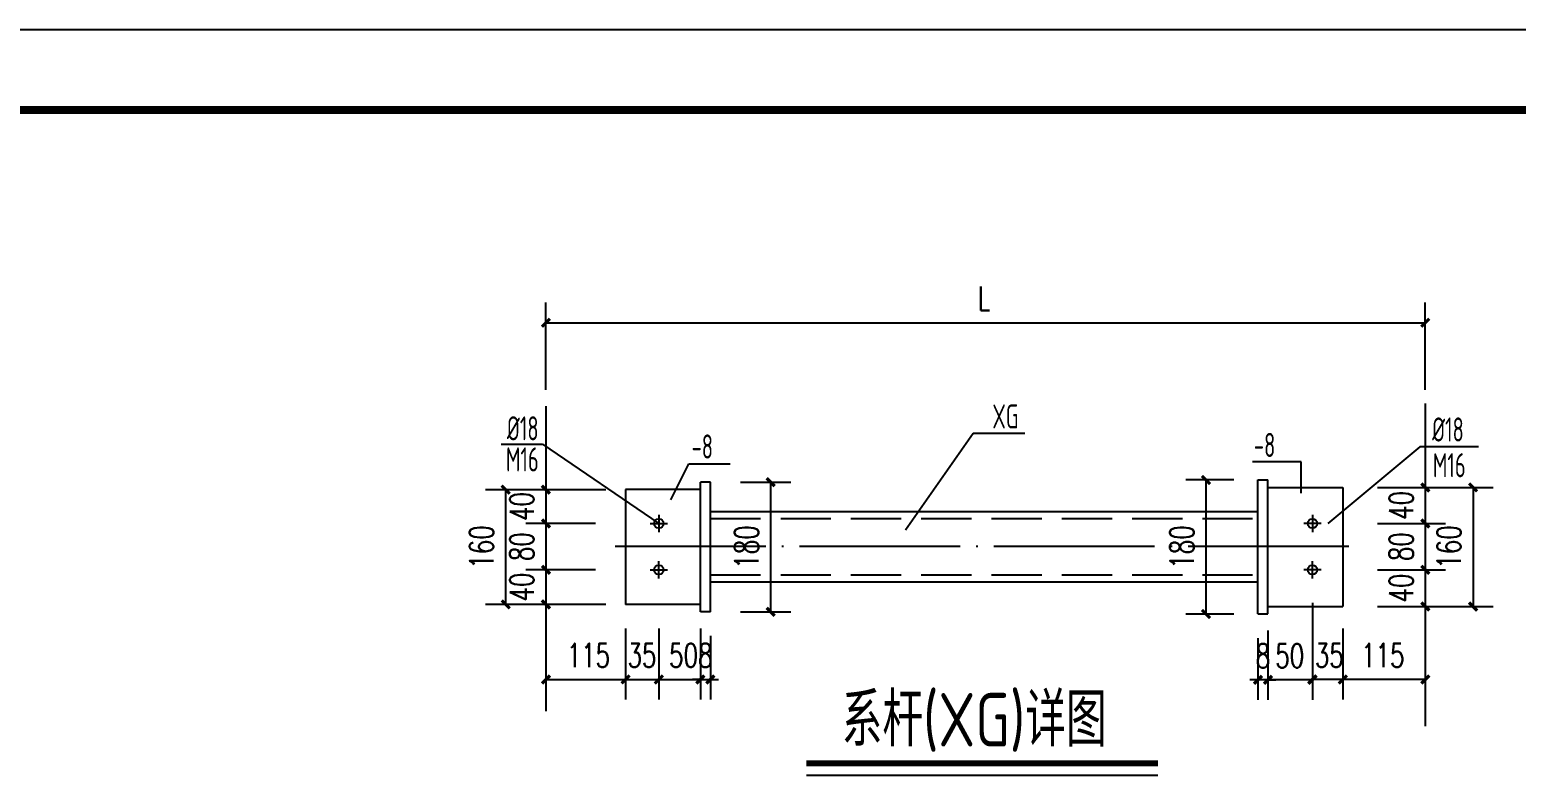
# Model space of a CAD drawing. Extents: x 2025205 to 2402328, y -557483 to 329036.
# Drawn here: x 2134970 to 2162728, y -319531 to -305483 of the extents above; entities that cross this region are included whole.
import ezdxf

# ---------------------------------------------------------------- set-up
doc = ezdxf.new("R2010")
doc.units = 0
doc.header["$LTSCALE"] = 1500
doc.header["$MEASUREMENT"] = 0
doc.linetypes.add('DASH', pattern=[0.35, 0.25, -0.1])
doc.linetypes.add('DOTE', pattern=[2.42, 2, -0.2, 0.02, -0.2])
for name, color, linetype in [('11', 3, 'Continuous'), ('DOTE', 252, 'DOTE'), ('PUB_DIM', 3, 'Continuous'), ('PUB_TITLE', 4, 'Continuous'), ('THICK', 6, 'Continuous'), ('THIN', 7, 'Continuous'), ('TK', 140, 'Continuous'), ('板', 4, 'Continuous')]:
    doc.layers.add(name, color=color, linetype=linetype)
doc.styles.add('_TCH_DIM_T3', font='SIMPLEX.shx', dxfattribs={"width": 0.705882, "bigfont": 'GBCBIG.shx'})
doc.styles.get("Standard").update_dxf_attribs({"font": 'TSSDENG', "width": 0.7, "bigfont": 'TSSDCHN'})
doc.styles.add('TSSD_Label', font='Tssdeng.shx', dxfattribs={"width": 0.7, "bigfont": 'hztxt.shx'})
doc.dimstyles.new('_TCH_ARCH&&150', dxfattribs={"dimtxt": 446.25, "dimasz": 150, "dimexe": 375, "dimexo": 450, "dimgap": 189.375, "dimtad": 1, "dimdec": 0, "dimzin": 0, "dimdsep": 46, "dimtxsty": '_TCH_DIM_T3', "dimblk": 'ARCHTICK', "dimcen": 0.09, "dimclrt": 7, "dimazin": 2, "dimtfac": 1, "dimtdec": 0, "dimtmove": 2, "dimatfit": 0, "dimfxl": 1, "dimtolj": 1, "dimtzin": 0, "dimarcsym": 0})

# ---------------------------------------------------------------- blocks, each defined once
blk = doc.blocks.new('_ArchTick')
at = {"color": 0, "linetype": 'ByBlock', "const_width": 0.4}
blk.add_lwpolyline([(-0.5, -0.5), (0.5, 0.5)], dxfattribs=at)
blk = doc.blocks.new('*D60')
at = {"layer": 'Defpoints', "color": 0, "transparency": 16777216}
for p in [(2161029, -310952), (2144609, -312658), (2161029, -312658)]:
    blk.add_point(p, dxfattribs=at)
at = {"layer": 'PUB_DIM', "color": 0, "lineweight": -2, "transparency": 16777216}
for p, q in [((2144609, -312208), (2144609, -310577)), ((2161029, -312208), (2161029, -310577)), ((2144609, -310952), (2161029, -310952))]:
    blk.add_line(p, q, dxfattribs=at)
at = {"layer": 'PUB_DIM', "color": 0, "lineweight": -2, "transparency": 16777216, "xscale": 150, "yscale": 150, "zscale": 150, "rotation": 180}
blk.add_blockref('_ArchTick', (2144609, -310952), dxfattribs=at)
at = {"layer": 'PUB_DIM', "color": 0, "lineweight": -2, "transparency": 16777216, "xscale": 150, "yscale": 150, "zscale": 150}
blk.add_blockref('_ArchTick', (2161029, -310952), dxfattribs=at)
at = {"layer": 'PUB_DIM', "color": 7, "transparency": 16777216, "insert": (2152792, -310502), "char_height": 446.2, "attachment_point": 5, "style": '_TCH_DIM_T3'}
blk.add_mtext('\\A1;L', dxfattribs=at)
blk = doc.blocks.new('*D61')
at = {"layer": 'Defpoints', "color": 0, "transparency": 16777216}
for p in [(2159687, -314028), (2159688, -314700), (2161029, -314700)]:
    blk.add_point(p, dxfattribs=at)
at = {"layer": 'PUB_DIM', "color": 0, "lineweight": -2, "transparency": 16777216}
for p, q in [((2160137, -314028), (2161404, -314028)), ((2161029, -314028), (2161029, -314700)), ((2160138, -314700), (2161404, -314700))]:
    blk.add_line(p, q, dxfattribs=at)
at = {"layer": 'PUB_DIM', "color": 0, "lineweight": -2, "transparency": 16777216, "xscale": 150, "yscale": 150, "zscale": 150}
for p, rotation in [((2161029, -314028), 90), ((2161029, -314700), 270)]:
    blk.add_blockref('_ArchTick', p, dxfattribs=dict(at, rotation=rotation))
at = {"layer": 'PUB_DIM', "color": 7, "transparency": 16777216, "insert": (2160579, -314364), "char_height": 446.2, "attachment_point": 5, "rotation": 90, "style": '_TCH_DIM_T3'}
blk.add_mtext('\\A1;40', dxfattribs=at)
blk = doc.blocks.new('*D62')
at = {"layer": 'Defpoints', "color": 0, "transparency": 16777216}
for p in [(2159688, -315565), (2159687, -316250), (2161029, -316250)]:
    blk.add_point(p, dxfattribs=at)
at = {"layer": 'PUB_DIM', "color": 0, "lineweight": -2, "transparency": 16777216}
for p, q in [((2160138, -315565), (2161404, -315565)), ((2161029, -315565), (2161029, -316250)), ((2160137, -316250), (2161404, -316250))]:
    blk.add_line(p, q, dxfattribs=at)
at = {"layer": 'PUB_DIM', "color": 0, "lineweight": -2, "transparency": 16777216, "xscale": 150, "yscale": 150, "zscale": 150}
for p, rotation in [((2161029, -315565), 90), ((2161029, -316250), 270)]:
    blk.add_blockref('_ArchTick', p, dxfattribs=dict(at, rotation=rotation))
at = {"layer": 'PUB_DIM', "color": 7, "transparency": 16777216, "insert": (2160579, -315907), "char_height": 446.2, "attachment_point": 5, "rotation": 90, "style": '_TCH_DIM_T3'}
blk.add_mtext('\\A1;40', dxfattribs=at)
blk = doc.blocks.new('*D63')
at = {"layer": 'Defpoints', "color": 0, "transparency": 16777216}
for p in [(2159688, -314700), (2159708, -315565), (2161029, -315565)]:
    blk.add_point(p, dxfattribs=at)
at = {"layer": 'PUB_DIM', "color": 0, "lineweight": -2, "transparency": 16777216}
for p, q in [((2160138, -314700), (2161404, -314700)), ((2161029, -314700), (2161029, -315565)), ((2160158, -315565), (2161404, -315565))]:
    blk.add_line(p, q, dxfattribs=at)
at = {"layer": 'PUB_DIM', "color": 0, "lineweight": -2, "transparency": 16777216, "xscale": 150, "yscale": 150, "zscale": 150}
for p, rotation in [((2161029, -314700), 90), ((2161029, -315565), 270)]:
    blk.add_blockref('_ArchTick', p, dxfattribs=dict(at, rotation=rotation))
at = {"layer": 'PUB_DIM', "color": 7, "transparency": 16777216, "insert": (2160579, -315132), "char_height": 446.2, "attachment_point": 5, "rotation": 90, "style": '_TCH_DIM_T3'}
blk.add_mtext('\\A1;80', dxfattribs=at)
blk = doc.blocks.new('*D64')
at = {"layer": 'Defpoints', "color": 0, "transparency": 16777216}
for p in [(2160220, -314028), (2160220, -316250), (2161922, -316250)]:
    blk.add_point(p, dxfattribs=at)
at = {"layer": 'PUB_DIM', "color": 0, "lineweight": -2, "transparency": 16777216}
for p, q in [((2160670, -314028), (2162297, -314028)), ((2161922, -314028), (2161922, -316250)), ((2160670, -316250), (2162297, -316250))]:
    blk.add_line(p, q, dxfattribs=at)
at = {"layer": 'PUB_DIM', "color": 0, "lineweight": -2, "transparency": 16777216, "xscale": 150, "yscale": 150, "zscale": 150}
for p, rotation in [((2161922, -314028), 90), ((2161922, -316250), 270)]:
    blk.add_blockref('_ArchTick', p, dxfattribs=dict(at, rotation=rotation))
at = {"layer": 'PUB_DIM', "color": 7, "transparency": 16777216, "insert": (2161472, -315139), "char_height": 446.2, "attachment_point": 5, "rotation": 90, "style": '_TCH_DIM_T3'}
blk.add_mtext('\\A1;160', dxfattribs=at)
blk = doc.blocks.new('*D65')
at = {"layer": 'Defpoints', "color": 0, "transparency": 16777216}
for p in [(2157904, -313888), (2156934, -316390), (2157904, -316390)]:
    blk.add_point(p, dxfattribs=at)
at = {"layer": 'PUB_DIM', "color": 0, "lineweight": -2, "transparency": 16777216}
for p, q in [((2157454, -313888), (2156559, -313888)), ((2156934, -313888), (2156934, -316390)), ((2157454, -316390), (2156559, -316390))]:
    blk.add_line(p, q, dxfattribs=at)
at = {"layer": 'PUB_DIM', "color": 0, "lineweight": -2, "transparency": 16777216, "xscale": 150, "yscale": 150, "zscale": 150}
for p, rotation in [((2156934, -313888), 90), ((2156934, -316390), 270)]:
    blk.add_blockref('_ArchTick', p, dxfattribs=dict(at, rotation=rotation))
at = {"layer": 'PUB_DIM', "color": 7, "transparency": 16777216, "insert": (2156484, -315139), "char_height": 446.2, "attachment_point": 5, "rotation": 90, "style": '_TCH_DIM_T3'}
blk.add_mtext('\\A1;180', dxfattribs=at)
blk = doc.blocks.new('*D66')
at = {"layer": 'Defpoints', "color": 0, "transparency": 16777216}
for p in [(2158922, -315729), (2158091, -316250), (2158091, -317620)]:
    blk.add_point(p, dxfattribs=at)
at = {"layer": 'PUB_DIM', "color": 0, "lineweight": -2, "transparency": 16777216}
for p, q in [((2158922, -316179), (2158922, -317995)), ((2158091, -316700), (2158091, -317995)), ((2158922, -317620), (2158091, -317620))]:
    blk.add_line(p, q, dxfattribs=at)
at = {"layer": 'PUB_DIM', "color": 0, "lineweight": -2, "transparency": 16777216, "xscale": 150, "yscale": 150, "zscale": 150, "rotation": 180}
blk.add_blockref('_ArchTick', (2158091, -317620), dxfattribs=at)
at = {"layer": 'PUB_DIM', "color": 0, "lineweight": -2, "transparency": 16777216, "xscale": 150, "yscale": 150, "zscale": 150}
blk.add_blockref('_ArchTick', (2158922, -317620), dxfattribs=at)
at = {"layer": 'PUB_DIM', "color": 7, "transparency": 16777216, "insert": (2158498, -317170), "char_height": 446.2, "attachment_point": 5, "style": '_TCH_DIM_T3'}
blk.add_mtext('\\A1;50', dxfattribs=at)
blk = doc.blocks.new('*D67')
at = {"layer": 'Defpoints', "color": 0, "transparency": 16777216}
for p in [(2157904, -316390), (2158091, -316250), (2157904, -317620)]:
    blk.add_point(p, dxfattribs=at)
at = {"layer": 'PUB_DIM', "color": 0, "lineweight": -2, "transparency": 16777216}
for p, q in [((2158091, -316700), (2158091, -317995)), ((2157904, -316840), (2157904, -317995)), ((2157904, -317620), (2157754, -317620)), ((2158091, -317620), (2157904, -317620)), ((2158091, -317620), (2158241, -317620))]:
    blk.add_line(p, q, dxfattribs=at)
at = {"layer": 'PUB_DIM', "color": 0, "lineweight": -2, "transparency": 16777216, "xscale": 150, "yscale": 150, "zscale": 150}
blk.add_blockref('_ArchTick', (2157904, -317620), dxfattribs=at)
at = {"layer": 'PUB_DIM', "color": 0, "lineweight": -2, "transparency": 16777216, "xscale": 150, "yscale": 150, "zscale": 150, "rotation": 180}
blk.add_blockref('_ArchTick', (2158091, -317620), dxfattribs=at)
at = {"layer": 'PUB_DIM', "color": 7, "transparency": 16777216, "insert": (2157998, -317170), "char_height": 446.2, "attachment_point": 5, "style": '_TCH_DIM_T3'}
blk.add_mtext('\\A1;8', dxfattribs=at)
blk = doc.blocks.new('*D68')
at = {"layer": 'Defpoints', "color": 0, "transparency": 16777216}
for p in [(2147793, -313929), (2147793, -316350), (2148805, -316350)]:
    blk.add_point(p, dxfattribs=at)
at = {"layer": 'PUB_DIM', "color": 0, "lineweight": -2, "transparency": 16777216}
for p, q in [((2148243, -313929), (2149180, -313929)), ((2148805, -313929), (2148805, -316350)), ((2148243, -316350), (2149180, -316350))]:
    blk.add_line(p, q, dxfattribs=at)
at = {"layer": 'PUB_DIM', "color": 0, "lineweight": -2, "transparency": 16777216, "xscale": 150, "yscale": 150, "zscale": 150}
for p, rotation in [((2148805, -313929), 90), ((2148805, -316350), 270)]:
    blk.add_blockref('_ArchTick', p, dxfattribs=dict(at, rotation=rotation))
at = {"layer": 'PUB_DIM', "color": 7, "transparency": 16777216, "insert": (2148355, -315139), "char_height": 446.2, "attachment_point": 5, "rotation": 90, "style": '_TCH_DIM_T3'}
blk.add_mtext('\\A1;180', dxfattribs=at)
blk = doc.blocks.new('*D69')
at = {"layer": 'Defpoints', "color": 0, "transparency": 16777216}
for p in [(2147493, -316210), (2147680, -316350), (2147680, -317612)]:
    blk.add_point(p, dxfattribs=at)
at = {"layer": 'PUB_DIM', "color": 0, "lineweight": -2, "transparency": 16777216}
for p, q in [((2147493, -316660), (2147493, -317987)), ((2147680, -316800), (2147680, -317987)), ((2147493, -317612), (2147343, -317612)), ((2147493, -317612), (2147680, -317612)), ((2147680, -317612), (2147830, -317612))]:
    blk.add_line(p, q, dxfattribs=at)
at = {"layer": 'PUB_DIM', "color": 0, "lineweight": -2, "transparency": 16777216, "xscale": 150, "yscale": 150, "zscale": 150}
blk.add_blockref('_ArchTick', (2147493, -317612), dxfattribs=at)
at = {"layer": 'PUB_DIM', "color": 0, "lineweight": -2, "transparency": 16777216, "xscale": 150, "yscale": 150, "zscale": 150, "rotation": 180}
blk.add_blockref('_ArchTick', (2147680, -317612), dxfattribs=at)
at = {"layer": 'PUB_DIM', "color": 7, "transparency": 16777216, "insert": (2147586, -317162), "char_height": 446.2, "attachment_point": 5, "style": '_TCH_DIM_T3'}
blk.add_mtext('\\A1;8', dxfattribs=at)
blk = doc.blocks.new('*D70')
at = {"layer": 'Defpoints', "color": 0, "transparency": 16777216}
for p in [(2146717, -316210), (2147493, -316210), (2147493, -317612)]:
    blk.add_point(p, dxfattribs=at)
at = {"layer": 'PUB_DIM', "color": 0, "lineweight": -2, "transparency": 16777216}
for p, q in [((2146717, -316660), (2146717, -317987)), ((2147493, -316660), (2147493, -317987)), ((2146717, -317612), (2147493, -317612))]:
    blk.add_line(p, q, dxfattribs=at)
at = {"layer": 'PUB_DIM', "color": 0, "lineweight": -2, "transparency": 16777216, "xscale": 150, "yscale": 150, "zscale": 150, "rotation": 180}
blk.add_blockref('_ArchTick', (2146717, -317612), dxfattribs=at)
at = {"layer": 'PUB_DIM', "color": 0, "lineweight": -2, "transparency": 16777216, "xscale": 150, "yscale": 150, "zscale": 150}
blk.add_blockref('_ArchTick', (2147493, -317612), dxfattribs=at)
at = {"layer": 'PUB_DIM', "color": 7, "transparency": 16777216, "insert": (2147178, -317162), "char_height": 446.2, "attachment_point": 5, "style": '_TCH_DIM_T3'}
blk.add_mtext('\\A1;50', dxfattribs=at)
blk = doc.blocks.new('*D71')
at = {"layer": 'Defpoints', "color": 0, "transparency": 16777216}
for p in [(2145125, -314069), (2143857, -316210), (2145125, -316210)]:
    blk.add_point(p, dxfattribs=at)
at = {"layer": 'PUB_DIM', "color": 0, "lineweight": -2, "transparency": 16777216}
for p, q in [((2144675, -314069), (2143482, -314069)), ((2143857, -314069), (2143857, -316210)), ((2144675, -316210), (2143482, -316210))]:
    blk.add_line(p, q, dxfattribs=at)
at = {"layer": 'PUB_DIM', "color": 0, "lineweight": -2, "transparency": 16777216, "xscale": 150, "yscale": 150, "zscale": 150}
for p, rotation in [((2143857, -314069), 90), ((2143857, -316210), 270)]:
    blk.add_blockref('_ArchTick', p, dxfattribs=dict(at, rotation=rotation))
at = {"layer": 'PUB_DIM', "color": 7, "transparency": 16777216, "insert": (2143407, -315139), "char_height": 446.2, "attachment_point": 5, "rotation": 90, "style": '_TCH_DIM_T3'}
blk.add_mtext('\\A1;160', dxfattribs=at)
blk = doc.blocks.new('*D72')
at = {"layer": 'Defpoints', "color": 0, "transparency": 16777216}
for p in [(2145986, -315565), (2144609, -316210), (2146176, -316210)]:
    blk.add_point(p, dxfattribs=at)
at = {"layer": 'PUB_DIM', "color": 0, "lineweight": -2, "transparency": 16777216}
for p, q in [((2145536, -315565), (2144234, -315565)), ((2144609, -315565), (2144609, -316210)), ((2145726, -316210), (2144234, -316210))]:
    blk.add_line(p, q, dxfattribs=at)
at = {"layer": 'PUB_DIM', "color": 0, "lineweight": -2, "transparency": 16777216, "xscale": 150, "yscale": 150, "zscale": 150}
for p, rotation in [((2144609, -315565), 90), ((2144609, -316210), 270)]:
    blk.add_blockref('_ArchTick', p, dxfattribs=dict(at, rotation=rotation))
at = {"layer": 'PUB_DIM', "color": 7, "transparency": 16777216, "insert": (2144159, -315888), "char_height": 446.2, "attachment_point": 5, "rotation": 90, "style": '_TCH_DIM_T3'}
blk.add_mtext('\\A1;40', dxfattribs=at)
blk = doc.blocks.new('*D73')
at = {"layer": 'Defpoints', "color": 0, "transparency": 16777216}
for p in [(2145986, -314700), (2144609, -315565), (2145986, -315565)]:
    blk.add_point(p, dxfattribs=at)
at = {"layer": 'PUB_DIM', "color": 0, "lineweight": -2, "transparency": 16777216}
for p, q in [((2145536, -314700), (2144234, -314700)), ((2144609, -314700), (2144609, -315565)), ((2145536, -315565), (2144234, -315565))]:
    blk.add_line(p, q, dxfattribs=at)
at = {"layer": 'PUB_DIM', "color": 0, "lineweight": -2, "transparency": 16777216, "xscale": 150, "yscale": 150, "zscale": 150}
for p, rotation in [((2144609, -314700), 90), ((2144609, -315565), 270)]:
    blk.add_blockref('_ArchTick', p, dxfattribs=dict(at, rotation=rotation))
at = {"layer": 'PUB_DIM', "color": 7, "transparency": 16777216, "insert": (2144159, -315132), "char_height": 446.2, "attachment_point": 5, "rotation": 90, "style": '_TCH_DIM_T3'}
blk.add_mtext('\\A1;80', dxfattribs=at)
blk = doc.blocks.new('*D74')
at = {"layer": 'Defpoints', "color": 0, "transparency": 16777216}
for p in [(2146176, -314069), (2144609, -314700), (2145986, -314700)]:
    blk.add_point(p, dxfattribs=at)
at = {"layer": 'PUB_DIM', "color": 0, "lineweight": -2, "transparency": 16777216}
for p, q in [((2145726, -314069), (2144234, -314069)), ((2144609, -314069), (2144609, -314700)), ((2145536, -314700), (2144234, -314700))]:
    blk.add_line(p, q, dxfattribs=at)
at = {"layer": 'PUB_DIM', "color": 0, "lineweight": -2, "transparency": 16777216, "xscale": 150, "yscale": 150, "zscale": 150}
for p, rotation in [((2144609, -314069), 90), ((2144609, -314700), 270)]:
    blk.add_blockref('_ArchTick', p, dxfattribs=dict(at, rotation=rotation))
at = {"layer": 'PUB_DIM', "color": 7, "transparency": 16777216, "insert": (2144159, -314384), "char_height": 446.2, "attachment_point": 5, "rotation": 90, "style": '_TCH_DIM_T3'}
blk.add_mtext('\\A1;40', dxfattribs=at)
blk = doc.blocks.new('*D90')
at = {"layer": 'Defpoints', "color": 0, "transparency": 16777216}
for p in [(2146095, -316210), (2146717, -316210), (2146717, -317612)]:
    blk.add_point(p, dxfattribs=at)
at = {"layer": 'PUB_DIM', "color": 0, "lineweight": -2, "transparency": 16777216}
for p, q in [((2146095, -316660), (2146095, -317987)), ((2146717, -316660), (2146717, -317987)), ((2146095, -317612), (2146717, -317612))]:
    blk.add_line(p, q, dxfattribs=at)
at = {"layer": 'PUB_DIM', "color": 0, "lineweight": -2, "transparency": 16777216, "xscale": 150, "yscale": 150, "zscale": 150, "rotation": 180}
blk.add_blockref('_ArchTick', (2146095, -317612), dxfattribs=at)
at = {"layer": 'PUB_DIM', "color": 0, "lineweight": -2, "transparency": 16777216, "xscale": 150, "yscale": 150, "zscale": 150}
blk.add_blockref('_ArchTick', (2146717, -317612), dxfattribs=at)
at = {"layer": 'PUB_DIM', "color": 7, "transparency": 16777216, "insert": (2146402, -317162), "char_height": 446.2, "attachment_point": 5, "style": '_TCH_DIM_T3'}
blk.add_mtext('\\A1;35', dxfattribs=at)
blk = doc.blocks.new('*D91')
at = {"layer": 'Defpoints', "color": 0, "transparency": 16777216}
for p in [(2144609, -316210), (2146095, -316210), (2146095, -317612)]:
    blk.add_point(p, dxfattribs=at)
at = {"layer": 'PUB_DIM', "color": 0, "lineweight": -2, "transparency": 16777216}
for p, q in [((2144609, -316660), (2144609, -317987)), ((2146095, -316660), (2146095, -317987)), ((2144609, -317612), (2146095, -317612))]:
    blk.add_line(p, q, dxfattribs=at)
at = {"layer": 'PUB_DIM', "color": 0, "lineweight": -2, "transparency": 16777216, "xscale": 150, "yscale": 150, "zscale": 150, "rotation": 180}
blk.add_blockref('_ArchTick', (2144609, -317612), dxfattribs=at)
at = {"layer": 'PUB_DIM', "color": 0, "lineweight": -2, "transparency": 16777216, "xscale": 150, "yscale": 150, "zscale": 150}
blk.add_blockref('_ArchTick', (2146095, -317612), dxfattribs=at)
at = {"layer": 'PUB_DIM', "color": 7, "transparency": 16777216, "insert": (2145403, -317162), "char_height": 446.2, "attachment_point": 5, "style": '_TCH_DIM_T3'}
blk.add_mtext('\\A1;115', dxfattribs=at)
blk = doc.blocks.new('*D92')
at = {"layer": 'Defpoints', "color": 0, "transparency": 16777216}
for p in [(2158922, -316210), (2159489, -316210), (2158922, -317612)]:
    blk.add_point(p, dxfattribs=at)
at = {"layer": 'PUB_DIM', "color": 0, "lineweight": -2, "transparency": 16777216}
for p, q in [((2158922, -316660), (2158922, -317987)), ((2159489, -316660), (2159489, -317987)), ((2159489, -317612), (2158922, -317612))]:
    blk.add_line(p, q, dxfattribs=at)
at = {"layer": 'PUB_DIM', "color": 0, "lineweight": -2, "transparency": 16777216, "xscale": 150, "yscale": 150, "zscale": 150, "rotation": 180}
blk.add_blockref('_ArchTick', (2158922, -317612), dxfattribs=at)
at = {"layer": 'PUB_DIM', "color": 0, "lineweight": -2, "transparency": 16777216, "xscale": 150, "yscale": 150, "zscale": 150}
blk.add_blockref('_ArchTick', (2159489, -317612), dxfattribs=at)
at = {"layer": 'PUB_DIM', "color": 7, "transparency": 16777216, "insert": (2159237, -317162), "char_height": 446.2, "attachment_point": 5, "style": '_TCH_DIM_T3'}
blk.add_mtext('\\A1;35', dxfattribs=at)
blk = doc.blocks.new('*D93')
at = {"layer": 'Defpoints', "color": 0, "transparency": 16777216}
for p in [(2159489, -316210), (2161029, -316210), (2159489, -317612)]:
    blk.add_point(p, dxfattribs=at)
at = {"layer": 'PUB_DIM', "color": 0, "lineweight": -2, "transparency": 16777216}
for p, q in [((2159489, -316660), (2159489, -317987)), ((2161029, -316660), (2161029, -317987)), ((2161029, -317612), (2159489, -317612))]:
    blk.add_line(p, q, dxfattribs=at)
at = {"layer": 'PUB_DIM', "color": 0, "lineweight": -2, "transparency": 16777216, "xscale": 150, "yscale": 150, "zscale": 150, "rotation": 180}
blk.add_blockref('_ArchTick', (2159489, -317612), dxfattribs=at)
at = {"layer": 'PUB_DIM', "color": 0, "lineweight": -2, "transparency": 16777216, "xscale": 150, "yscale": 150, "zscale": 150}
blk.add_blockref('_ArchTick', (2161029, -317612), dxfattribs=at)
at = {"layer": 'PUB_DIM', "color": 7, "transparency": 16777216, "insert": (2160236, -317162), "char_height": 446.2, "attachment_point": 5, "style": '_TCH_DIM_T3'}
blk.add_mtext('\\A1;115', dxfattribs=at)

msp = doc.modelspace()

# ---------------------------------------------------------------- linework, layer by layer
at = {"layer": '11', "color": 7}
msp.add_line((2149472, -319397.9), (2156037, -319397.9), dxfattribs=at)
at = {"layer": 'DOTE', "ltscale": 1.5}
for p, q in [((2144609.4, -312508), (2144609.4, -318204.4)), ((2161029.5, -312462.9), (2161029.5, -318481.2))]:
    msp.add_line(p, q, dxfattribs=at)
at = {"layer": 'DOTE'}
msp.add_line((2159603.3, -315132.5), (2145904.5, -315132.5), dxfattribs=at)
at = {"layer": 'PUB_TITLE', "linetype": 'ByBlock'}
msp.add_lwpolyline([(2066627.2, -368482.7), (2178077.2, -368482.7), (2178077.2, -305482.7), (2066627.2, -305482.7)], close=True, dxfattribs=at)
at = {"layer": 'PUB_TITLE', "linetype": 'ByBlock', "const_width": 150}
msp.add_lwpolyline([(2070377.2, -366982.7), (2176577.2, -366982.7), (2176577.2, -306982.7), (2070377.2, -306982.7)], close=True, dxfattribs=at)
at = {"layer": 'THICK', "linetype": 'Continuous', "const_width": 112.5}
msp.add_lwpolyline([(2149472, -319177.3), (2156037, -319177.3)], dxfattribs=at)
at = {"layer": 'TK'}
for p, q in [((2151320, -314816.1), (2152584.9, -313014.4)), ((2152584.9, -313014.4), (2153549, -313014.4)), ((2143771.3, -313219.5), (2144545, -313219.5)), ((2144545, -313219.5), (2146716.8, -314700.1)), ((2160926.4, -313266), (2159209.7, -314700.1)), ((2162024.1, -313266), (2160926.4, -313266)), ((2146943.6, -314259.8), (2147276, -313583.9)), ((2147276, -313583.9), (2148046.8, -313583.9)), ((2158710.2, -313551.3), (2157802.5, -313551.3)), ((2158710.2, -314135.7), (2158710.2, -313551.3)), ((2146552.9, -314700.1), (2146880.7, -314700.1)), ((2146716.8, -314536.2), (2146716.8, -314863.9)), ((2159085.9, -314700.1), (2158758.2, -314700.1)), ((2158922, -314536.2), (2158922, -314863.9)), ((2146552.9, -315564.9), (2146880.7, -315564.9)), ((2146716.8, -315728.8), (2146716.8, -315401)), ((2159085.9, -315564.9), (2158758.2, -315564.9)), ((2158922, -315728.8), (2158922, -315401))]:
    msp.add_line(p, q, dxfattribs=at)
at = {"layer": 'TK', "linetype": 'DASH', "ltscale": 2.5}
for p, q in [((2147679.7, -314605.5), (2157904.4, -314605.5)), ((2147679.7, -315659.4), (2157904.4, -315659.4))]:
    msp.add_line(p, q, dxfattribs=at)
at = {"layer": 'TK'}
for centre in [(2146716.8, -314700.1), (2158922, -314700.1), (2146716.8, -315564.9), (2158922, -315564.9)]:
    msp.add_circle(centre, 89.3, dxfattribs=at)
at = {"layer": '板'}
for p, q in [((2147679.7, -313928.8), (2147493.2, -313928.8)), ((2147493.2, -316350), (2147493.2, -313928.8)), ((2147679.7, -316350), (2147679.7, -313928.8)), ((2157904.4, -316389.6), (2157904.4, -313887.8)), ((2157904.4, -313887.8), (2158090.9, -313887.8)), ((2158090.9, -316389.6), (2158090.9, -313887.8)), ((2146094.7, -314068.6), (2146094.7, -316210.2)), ((2147493.2, -314068.6), (2146094.7, -314068.6)), ((2158090.9, -314027.6), (2159489.4, -314027.6)), ((2159489.4, -314027.6), (2159489.4, -316249.8)), ((2147679.7, -314478), (2157904.4, -314478)), ((2147679.7, -315786.9), (2157904.4, -315786.9)), ((2147493.2, -316210.2), (2146094.7, -316210.2)), ((2147679.7, -316350), (2147493.2, -316350)), ((2157904.4, -316389.6), (2158090.9, -316389.6)), ((2158090.9, -316249.8), (2159489.4, -316249.8))]:
    msp.add_line(p, q, dxfattribs=at)

# ---------------------------------------------------------------- texts
at = {"layer": '11', "color": 7, "width": 0.8}
msp.add_text('系杆(XG)详图', height=1000, dxfattribs=at).set_placement((2150132.2, -318863.5))
at = {"layer": 'THIN', "style": 'TSSD_Label', "width": 0.65}
for s, p in [('XG', (2152944.5, -312926.7)), ('%%c18', (2143880.1, -313148.5)), ('%%c18', (2161156.5, -313170.7)), ('-8', (2147328.7, -313488.5)), ('-8', (2157827.8, -313459.3)), ('M16', (2143861.2, -313729.4)), ('M16', (2161169, -313836.9))]:
    msp.add_text(s, height=450, dxfattribs=at).set_placement(p)

# ---------------------------------------------------------------- dimensions: what is measured, and where the dimension line sits
at = {"layer": 'PUB_DIM'}
for base, p1, p2, text, picture, middle in [((2161029.5, -310951.7), (2144609.4, -312657.6), (2161029.5, -312657.6), 'L', '*D60', (2152792.1, -310501.7)), ((2146094.7, -317612.2), (2144609.4, -316210.2), (2146094.7, -316210.2), '115', '*D91', (2145403.3, -317162.2)), ((2146716.8, -317612.2), (2146094.7, -316210.2), (2146716.8, -316210.2), '35', '*D90', (2146401.8, -317162.2)), ((2147493.2, -317612.2), (2146716.8, -316210.2), (2147493.2, -316210.2), '50', '*D70', (2147178.3, -317162.2)), ((2147679.7, -317612.2), (2147493.2, -316210.2), (2147679.7, -316350), '8', '*D69', (2147586.5, -317162.2))]:
    dim = msp.add_linear_dim(base=base, p1=p1, p2=p2, text=text, dimstyle='_TCH_ARCH&&150', dxfattribs=at)
    dim.commit()
    dim.dimension.update_dxf_attribs({"geometry": picture, "text_midpoint": middle, "dimtype": 160})
for base, p1, p2, angle, text, picture, middle in [((2148804.6, -316350), (2147792.8, -313928.8), (2147792.8, -316350), 90, '180', '*D68', (2148354.6, -315139.4)), ((2156933.6, -316389.6), (2157904.4, -313887.8), (2157904.4, -316389.6), 90, '180', '*D65', (2156483.6, -315138.7)), ((2161029.5, -314700.1), (2159687, -314027.6), (2159688.2, -314700.1), 90, '40', '*D61', (2160579.5, -314363.8)), ((2161921.6, -316249.8), (2160220.2, -314027.6), (2160220.2, -316249.8), 90, '160', '*D64', (2161471.6, -315138.7)), ((2143857.1, -316210.2), (2145125.3, -314068.6), (2145125.3, -316210.2), 90, '160', '*D71', (2143407.1, -315139.4)), ((2144609.4, -314700.1), (2146176.3, -314068.6), (2145985.5, -314700.1), 90, '40', '*D74', (2144159.4, -314384.4)), ((2144609.4, -315564.9), (2145985.5, -314700.1), (2145985.5, -315564.9), 90, '80', '*D73', (2144159.4, -315132.5)), ((2161029.5, -315564.9), (2159688.2, -314700.1), (2159707.8, -315564.9), 90, '80', '*D63', (2160579.5, -315132.5)), ((2144609.4, -316210.2), (2145985.5, -315564.9), (2146176.3, -316210.2), 90, '40', '*D72', (2144159.4, -315887.5)), ((2161029.5, -316249.8), (2159688.2, -315564.9), (2159687, -316249.8), 90, '40', '*D62', (2160579.5, -315907.3)), ((2158090.9, -317619.9), (2158922, -315728.8), (2158090.9, -316249.8), 180, '50', '*D66', (2158497.9, -317169.9)), ((2157904.4, -317619.9), (2158090.9, -316249.8), (2157904.4, -316389.6), 180, '8', '*D67', (2157997.7, -317169.9)), ((2158922, -317612.2), (2159489.4, -316210.2), (2158922, -316210.2), 180, '35', '*D92', (2159237, -317162.2)), ((2159489.4, -317612.2), (2161029.5, -316210.2), (2159489.4, -316210.2), 180, '115', '*D93', (2160235.6, -317162.2))]:
    dim = msp.add_linear_dim(base=base, p1=p1, p2=p2, angle=angle, text=text, dimstyle='_TCH_ARCH&&150', dxfattribs=at)
    dim.commit()
    dim.dimension.update_dxf_attribs({"geometry": picture, "text_midpoint": middle, "dimtype": 160})

doc.saveas('drawing.dxf')
